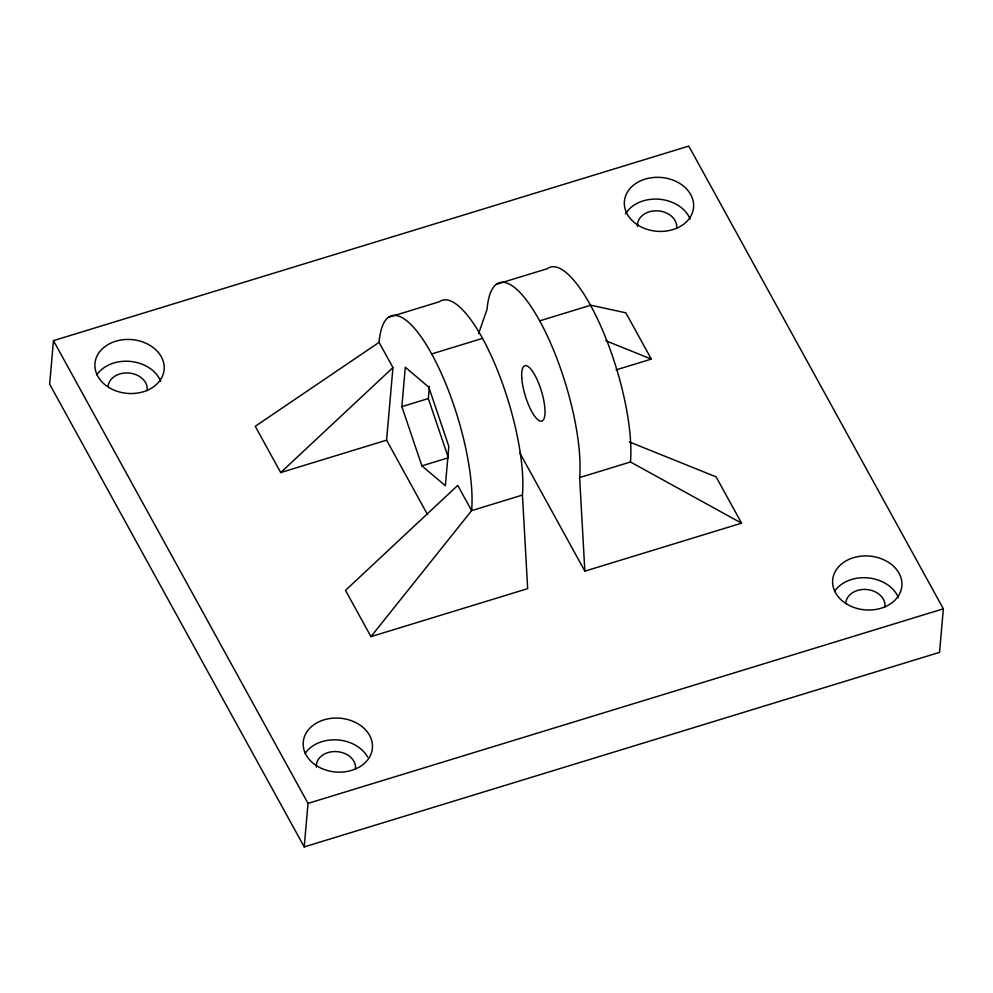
<?xml version="1.0" encoding="UTF-8"?>
<svg xmlns="http://www.w3.org/2000/svg" width="993" height="993" viewBox="0 0 993 993"><rect width="100%" height="100%" fill="white"/><g stroke="black" fill="none" stroke-linecap="round" stroke-linejoin="round"><path stroke-width="1.49" d="M53.461 340.636L49.65 384.179L304.218 846.917L939.539 652.364L943.35 608.821L688.782 146.083L53.461 340.636L308.016 803.387L304.218 846.917M386.587 440.16L392.943 367.596L379.053 342.362L255.251 426.307L280.696 472.581L386.587 440.16L427.573 514.672M401.855 406.646L405.305 367.261L428.777 387.121L448.811 446.353L445.373 485.726L421.888 465.866L401.855 406.646L428.331 398.528L429.398 386.414M478.601 333.611L487.054 309.282A115.734 33.625 73 0 1 539.696 320.863L590.512 305.298M379.053 342.362A115.734 33.625 73 0 1 431.682 353.942A115.734 33.625 73 0 1 471.625 510.625L457.736 485.391L345.502 590.376L370.96 636.65L471.625 510.625L522.442 495.06A115.734 33.625 73 0 0 494.278 362.619A115.734 33.625 73 0 0 439.254 301.785L388.424 317.35M280.696 472.581L392.943 367.596M496.438 284.283L547.255 268.718A115.734 33.625 73 0 1 602.279 329.539A115.734 33.625 73 0 1 630.456 461.993L741.56 523.162L584.852 571.149L519.898 453.081M431.682 353.942L482.511 338.377M616.008 369.905L651.309 359.094L625.851 312.82L590.065 305.05M421.888 465.866L448.364 457.761L428.331 398.528M584.852 571.149L579.627 477.559L630.456 461.993M370.96 636.65L527.668 588.65L522.442 495.06M308.016 803.387L943.35 608.821M605.804 340.748L651.309 359.094M629.363 441.91L716.102 476.876L741.56 523.162M637.469 226.416A19.674 15.292 5 0 1 657.552 210.839A19.674 15.292 5 0 1 676.605 228.514M108.113 385.88A19.674 15.292 5 0 1 129.822 373.12A19.674 15.292 5 0 1 147.163 390.634M316.308 767.155A19.674 15.292 5 0 1 336.391 751.577A19.674 15.292 5 0 1 355.444 769.252M845.837 602.366A19.674 15.292 5 0 1 867.547 589.594A19.674 15.292 5 0 1 884.887 607.12M834.579 591.245A34.718 26.985 5 0 1 868.304 577.914A34.718 26.985 5 0 1 898.404 597.699M305.136 753.377A34.718 26.985 5 0 1 337.061 739.897A34.718 26.985 5 0 1 367.683 757.138M96.855 374.771A34.718 26.985 5 0 1 130.592 361.44A34.718 26.985 5 0 1 160.68 381.225M625.503 213.892A34.718 26.985 5 0 1 659.129 199.221A34.718 26.985 5 0 1 690.123 219.093M539.696 320.863A115.734 33.625 73 0 1 579.627 477.559M638.412 225.411A34.718 26.985 5 0 0 693.437 208.555A34.718 26.985 5 0 0 645.102 179.125A34.718 26.985 5 0 0 638.412 225.411M108.982 387.543A34.718 26.985 5 0 0 163.994 370.687A34.718 26.985 5 0 0 115.66 341.257A34.718 26.985 5 0 0 108.982 387.543M317.251 766.149A34.718 26.985 5 0 0 372.276 749.293A34.718 26.985 5 0 0 323.941 719.863A34.718 26.985 5 0 0 317.251 766.149M846.694 604.017A34.718 26.985 5 0 0 901.718 587.173A34.718 26.985 5 0 0 853.384 557.731A34.718 26.985 5 0 0 846.694 604.017M521.759 377.799A28.934 8.403 73 0 0 540.403 421.119A28.934 8.403 73 0 0 537.871 381.337A28.934 8.403 73 0 0 521.759 377.799"/></g></svg>
